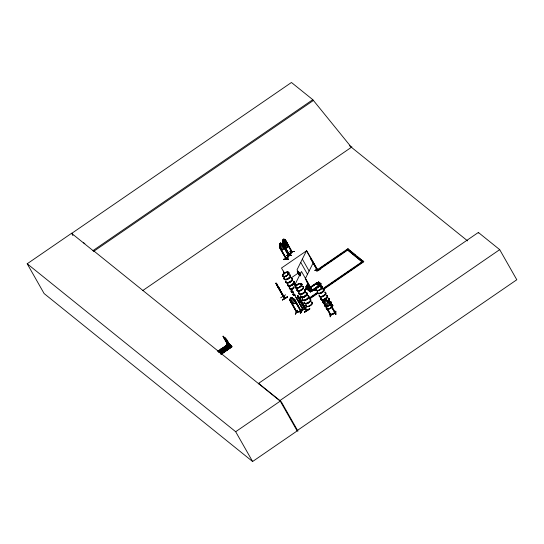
<?xml version="1.0" encoding="UTF-8"?>
<svg xmlns="http://www.w3.org/2000/svg" width="544" height="544" viewBox="0 0 544 544"><rect width="100%" height="100%" fill="white"/><g stroke="black" fill="none" stroke-linecap="round" stroke-linejoin="round"><path stroke-width="0.82" d="M306.292 310.06L306.7 310.1L304.592 308.788M320.001 284.791L317.03 282.424L320.226 285.172L310.379 291.924L307.414 289.524L305.803 286.688L307.476 289.537L310.372 291.924L306.734 285.45M282.064 243.896L288.844 256.013C288.762 254 288.089 256.741 289.116 255.721L282.118 243.902M227.854 343.862C227.542 343.631 228.698 342.224 229.072 344.502M229.704 345.392L230.67 345.046M300.261 310.345L305.191 309.318M305.143 308.89C295.691 311.161 301.281 309.148 305.191 309.325M307.89 289.102C300.356 290.748 310.053 287.654 310.311 288.177L310.359 288.626M305.422 289.646L307.945 288.912M305.245 309.148L300.322 310.141L305.293 309.128M310.311 288.184L305.395 289.272M310.352 288.612L308.87 288.762M288.98 255.646L286.103 259.338L286.185 258.502M283.193 296.031L282.941 296.167M277.896 286.348C277.284 284.124 274.863 280.541 277.896 286.348L284.811 298.486L284.655 297.711M283.098 296.303L284.764 297.935L283.274 296.194M284.832 298.16L275.985 283.145L284.866 298.126M225.209 337.96L230.459 346.705L225.107 338.028L226.834 339.728L230.561 346.637M228.412 343.529L228.215 343.176M228.29 343.087L227.984 342.931M317.016 282.479L307.571 288.932L310.848 291.543L307.646 288.946M302.505 309.169L302.729 309.121M302.756 309.604L302.627 308.89M312.181 290.632L311.998 291.006L312.399 290.646L301.485 271.463L292.053 290.442L302.913 309.638L303.13 309.257M316.832 269.838L317.288 269.355M317.172 269.79L317.322 269.45L317.111 269.838M316.914 269.763L317.546 269.919L310.719 257.904L310.291 258.203M324.156 302.974L330.99 315.024M324.278 300.614L326.046 299.86L328.814 301.056L328.256 301.077M301.349 311.311L294.624 299.363L291.978 297.745L290.34 298.044L289.843 300.274L290.149 300.07M329.936 302.906L328.862 300.982L326.046 299.832L324.278 300.58L323.612 303.239L330.514 315.255L335.628 313.058L328.814 301.022M323.694 303.226C324.442 303.552 323.15 302.178 324.278 300.58M329.868 302.879L329.215 305.497L327.502 306.218L324.686 305.13M227.766 343.686L227.603 343.563M220.959 349.697L221.972 349.085M284.675 273.632L281.493 268.029L306.68 250.73L317.614 269.851M283.859 259.189L288.225 259.026L283.859 259.189L288.211 259.42M283.846 259.624L288.211 259.468L288.232 259.012M283.315 275.951L282.989 276.27L283.499 276.005M287.497 272.972L288.055 273.061M288.109 272.836L288.429 272.728L288.068 273.102M288.436 285.763L288.442 285.342M296.528 287.545L295.997 287.783M296.086 287.654L296.541 287.497M296.473 287.504L295.97 287.647M300.703 284.152L300.533 284.75M300.812 284.444L300.893 284.6M300.778 284.104L301.124 284.464M301.036 284.009L301.335 284.396L300.465 284.648M316.356 290.278L316.758 290.02M316.404 290.102L316.744 290.122L316.356 290.319M321.416 286.878L321.164 286.674M321.599 286.919L321.171 286.872M321.735 286.681L320.912 287.32L321.212 286.722M307.748 289.279L317.281 282.771L307.421 289.537L307.836 289.258M310.352 291.87L310.678 291.638L306.904 285.117L310.631 291.659M282.86 243.148L282.554 243.515L289.292 255.435L289.626 255.048L282.778 242.978L282.404 243.488L289.143 255.442L292.176 251.756L289.374 255.36M317.206 270.273L310.372 258.264L310.719 257.904M302.892 309.332L296.147 297.398L303.124 309.305M296.317 297.364L295.99 297.718M305.272 279.058L305.599 278.698L312.222 290.958L312.412 290.591L312.14 290.142L311.773 290.578M316.588 270.082C309.74 271.306 326.393 267.75 317.363 269.953L306.476 250.798L297.044 269.776L298.636 272.578M310.604 258.318L317.376 270.232L317.574 269.885L317.138 270.178M300.274 310.379L300.227 309.93M309.91 290.911L314.854 289.864L309.93 290.918M312.032 290.455L312.14 290.142M305.286 278.732L313.249 262.711M298.819 302.355L301.458 297.044M304.858 290.21L308.251 283.376M286.3 258.577C286.307 260.834 286.559 255.993 288.64 255.741M286.545 259.012L279.752 246.881M288.871 255.286C288.986 255.381 288.524 257.584 286.294 259.304L279.378 247.398L279.834 246.942L279.528 247.391L286.321 259.291M289.326 254.667L289.571 255.102L285.049 247.364M291.883 251.342L291.842 252.151L285.158 240.06M290.34 298.044L289.775 300.268L296.582 312.344L296.344 311.889M301.097 310.998L296.861 311.916L300.982 311.039L301.274 311.474L296.623 312.195L289.864 300.24L290.285 300.193L297.038 312.229L296.256 311.889M291.577 298.18L293.032 299.656L293.406 301.315L291.917 300.778L291.448 299.948L291.074 298.234L291.598 298.139M291.985 297.799L294.637 300.927L294.209 302.246L293.155 302.437L291.468 301.505L290.659 300.091L290.394 298.092L291.985 297.799L294.603 299.404L294.086 299.608L300.886 311.556L300.648 311.1M290.918 302.097L293.542 303.756L295.202 303.409L295.746 301.226L294.671 299.336L294.086 299.608M293.542 303.756L295.181 303.45L295.657 301.26M295.297 314.078L297.371 310.216L295.494 314.031M295.474 314.044L297.514 310.468M302.26 309.339L300.254 312.922L300.669 313.12C304.436 305.572 302.144 311.753 300.288 312.922M300.417 313.12L302.58 309.502L302.212 309.325M304.518 308.904L306.721 310.685L299.472 298.003L297.582 295.548M302.974 309.556L296.963 298.833M287.592 272.843L287.701 273.21M287.456 273.088L287.973 272.68L287.606 272.904M300.601 284.362L300.818 284.621M301.179 284.349L300.682 284.138M301.335 284.26L300.852 284.641M316.873 290.17L316.601 290.217M330.725 314.609L330.174 314.847L330.48 315.248M335.383 312.623L330.806 314.609M282.846 296.004L283.274 296.616L276.332 284.485L276.726 284.546M285.008 298.33L283.268 296.296L276.522 284.301L283.261 296.589M307.686 289.292L310.774 291.659L307.122 285.219M316.86 283.036L319.818 285.423L316.887 282.962M320.158 285.083L317.159 282.724L320.226 285.172M317.71 283.526L316.445 283.968L316.132 283.587L317.73 283.036L318.628 281.874L318.233 283.179L319.695 282.866L318.07 283.424L317.186 284.566L316.866 284.179L317.567 283.281L317.009 284.424M316.275 283.832L317.873 283.288L318.77 282.118L318.233 283.179M319.151 284.689L317.886 285.131L317.574 284.75L319.172 284.199L320.069 283.03L319.675 284.342L321.137 284.029L319.512 284.58L318.628 285.729L318.308 285.342L319.008 284.437L318.451 285.586M317.716 284.995L319.314 284.444L320.212 283.281L319.675 284.342M317.186 284.566L317.934 283.172L319.552 282.615L318.09 282.934M318.628 285.729L319.376 284.335L320.994 283.778L319.532 284.09M279.48 247.425L279.405 244.297L280.378 243.046M283.444 245.616L282.363 243.698L280.33 243.046L279.453 244.331L279.378 247.398M282.506 243.515L282.431 240.394L283.417 239.21L285.41 239.85M279.902 244.174L280.214 243.766L281.921 245.8L281.704 247.35L280.983 247.01L279.854 244.174M282.88 240.271C284.063 239.408 286.083 242.74 286.817 243.773L286.838 245.698L286.212 246.507L284.94 246.194C281.622 235.164 283.036 250.913 286.627 244.807L286.511 241.686L284.478 241.033L283.506 242.284M283.417 239.21L285.743 241.876L285.763 243.8L285.138 244.616L283.866 244.304L283.064 242.889L282.384 240.394L283.404 239.136C285.376 238.816 284.94 240.659 285.362 239.863L292.142 251.811M282.078 244.1L282.336 243.766L280.344 243.114M283.601 242.311L284.539 241.094L285.042 243.039L284.73 243.44L284.009 243.107L282.928 240.264M284.002 242.155C284.872 240.951 286.362 244.052 286.117 244.929L285.804 245.337L285.083 244.997L284.05 242.155M285.641 245.99L286.627 244.807L286.464 241.686M282.581 249.968L283.601 248.717L283.397 245.616M285.389 239.795L287.592 243.596L287.654 246.67C286.851 249.329 283.873 247.126 283.601 245.351M286.729 247.948L287.749 246.697L287.633 243.569L286.423 241.706M283.852 259.638L288.374 259.264M285.865 258.917L288.483 255.748M289.129 254.925C295.834 248.316 287.688 254 289.394 255.36M294.284 251.573L289.925 251.743M291.237 255.564L286.742 255.476L291.237 255.564L291.258 255.109L286.77 255.476M330.16 314.731L335.322 312.514L335.628 312.95L330.46 315.146L330.269 314.656L330.684 314.643M230.629 345.093L230.207 344.937L230.527 345.229L230.2 344.957L219.796 352.084M291.904 251.824L285.206 239.863M288.952 255.687L282.18 243.773M300.404 273.68L300.648 274.006M300.56 273.863L300.24 274.067L300.621 273.782L297.663 271.395L300.091 275.76M310.556 291.557L320.028 285.008L310.583 291.489M288.143 272.836L287.728 273.081M321.497 286.98L321.246 286.613M321.783 299.356L321.776 299.492M291.897 252.096L287.341 244.406M330.439 316.703L330.215 313.494L330.371 316.656M330.147 316.798L330.371 313.732M296.596 312.324L301.342 311.433L294.522 299.526M316.853 269.64L317.009 270.15M283.118 275.971L283.179 276.379M321.123 286.804L321.361 287.13M321.443 286.885L321.15 287.164M324.027 302.872L324.061 302.858A3.672 1.707 -29.6 0 1 322.823 301.179M283.492 271.204L283.798 272.49M283.764 272.449L284.226 272.741M224.169 338.552C219.824 329.814 230.527 347.215 228.446 344.93L227.589 344.413L222.999 336.328L224.618 338.089L228.344 344.998M230.459 346.705L227.453 341.013M226.8 344.128C230.173 341.911 224.454 345.018 228.378 345.78L227.242 344.814M297.622 295.61L300.24 298.581L301.573 301.811L298.976 298.744L301.308 300.472M227.589 344.413L224.271 338.484M229.86 345.127L228.534 343.917L217.886 351.186L219.178 350.288L220.313 351.166M220.32 349.493C223.523 351.682 218.266 349.153 221.612 348.595L222.748 349.472M218.498 351.084L228.596 344.1M218.532 351.118L227.909 344.61M298.017 296.045L300.118 299.384L299.948 298.833M219.32 350.751L228.84 344.155M219.395 350.805L229.228 344.107L227.936 345.005M219.545 350.921L227.603 345.352M298.262 296.242L306.707 310.379M297.983 296.854L304.769 309.094L304.701 308.502M220.082 351.213L229.493 344.658L229.697 344.998M217.886 351.186L219.021 352.063L228.847 345.27M218.96 352.315L229.677 344.876L229.14 344.039M219.001 352.396L229.738 344.971M231.05 346.134L230.214 344.556M219.674 351.988L229.677 344.876M230.296 345.025L228.915 345.828L229.357 346.603M221.286 351.988L222.51 353.022L221.286 351.988L219.994 352.886L221.224 353.92M222.523 351.349L223.727 350.295L224.951 351.329L223.727 350.295M220.599 352.689L230.649 345.624L231.608 346.365L230.316 347.262M220.612 352.791L230.71 345.807M220.769 352.92L230.955 345.862M220.844 352.974L231.343 345.814L221.66 352.628M298.357 296.147L299.975 298.738L299.914 298.275M222.197 352.92L230.234 347.337M221.136 353.763L230.296 347.432M221.075 354.022L231.792 346.582L231.254 345.746M221.116 354.096L231.853 346.678M221.122 354.158L231.839 346.718L230.207 344.937M221.245 354.253L231.982 346.827L231.581 346.514M300.805 301.22L301.573 301.811M316.445 268.933L318.961 270.524L317.533 269.79M304.667 309.094L297.772 297.004L297.636 295.514L299.166 298.561L300.791 300.451L300.655 299.71M306.809 306.979L302.24 310.474M306.34 310.162L304.756 308.672M304.511 312.236L304.477 312.188C314.398 305.327 308.795 310.393 304.354 311.991L309.182 308.938M309.325 309.074L304.613 312.331M297.024 430.664L516.8 279.752L499.698 249.648L478.36 232.458L258.584 383.37L279.929 400.561L297.167 430.909L252.606 461.509L44.125 293.563L27.2 263.772L71.76 233.172M72.91 235.572L71.679 233.403L291.448 82.491L312.793 99.681L351.41 147.281M71.679 233.403L93.017 250.594L312.793 99.681M313.283 100.552L93.514 251.464L93.017 250.594M142.657 290.625L351.927 146.928M300.791 273.666L297.833 271.279L297.269 271.667L299.302 275.25M297.854 271.782L300.818 274.169L297.296 271.674L299.356 275.237M291.06 278.018L298.058 273.217M347.806 249.982L317.016 271.123L316.581 270.776L316.37 270.402L347.861 248.778L363.752 261.78L323.571 289.374M319.382 268.852L324.979 265.01M327.78 263.085L342.475 252.994M345.277 251.076L348.072 249.152L355.586 255.211M316.37 270.402L316.805 270.749L348.296 249.132L348.507 249.499M308.319 289.116L307.809 289.143M309.305 288.436L317.417 282.894M309.346 288.49L317.438 282.914M310.712 291.57L319.892 284.995M309.067 298.166L317.383 292.461M322.925 288.653L363.106 261.059L363.317 261.433L357.775 265.241M309.971 298.064L311.358 297.112M312.746 296.16L316.9 293.304M323.136 289.027L328.678 285.219M330.065 284.267L339.068 278.086M340.456 277.134L345.998 273.326M347.385 272.374L355.001 267.145M309.502 298.513L317.818 292.808M323.36 289L363.535 261.412M309.713 298.887L318.029 293.175M279.929 400.561L499.698 249.648M27.2 263.772L235.681 431.718L280.242 401.118L94.03 251.11M312.208 290.938L305.442 279.024M276.019 283.206L279.052 288.143L278.8 287.477M276.352 283.682L277.127 285.029M279.283 288.293L279.854 289.49L279.364 288.3M282.472 299.948L287.477 296.997L282.472 299.948L287.252 296.664L287.484 297.01L282.445 299.9M314.983 270.334L319.92 269.3M309.828 291.054L314.752 290M321.15 286.654L321.001 287.259M320.906 286.94L321.422 287.042M319.96 284.818L310.536 291.346M335.519 313.12L335.376 312.521M330.881 315.098L324.163 303.13M287.994 273.149L287.545 273.265M297.296 271.674L300.24 274.067M328.318 301.036L335.158 313.29L328.331 301.362L328.862 300.982M324.734 305.055L327.502 306.218L329.27 305.497L329.868 302.913M335.879 311.399L335.451 311.27M335.716 314.425L335.458 311.263L335.689 314.432M316.132 283.587L317.567 283.281M317.574 284.75L319.008 284.437M296.446 311.712L297.072 312.079M335.322 312.542L334.798 312.868M287.878 272.653L288.225 272.626M300.954 284.016L301.417 284.145M304.701 308.808L306.932 310.556L299.955 298.336M318.702 270.701L316.316 268.682L318.696 270.62M311.114 291.36L307.775 288.789L306.537 286.6M305.49 289.496L307.952 288.973M309.699 290.877L314.643 289.823M287.953 272.626L288.374 272.768M294.168 299.424L300.92 311.399M335.838 311.379L335.954 314.364M284.478 241.033L286.532 241.74M282.404 243.488L282.479 240.421M279.358 244.304L280.84 248.207L282.112 248.52L282.737 247.71L282.717 245.786L280.391 243.114M280.622 249.254C283.009 251.559 284.437 247.649 283.438 245.589M286.586 258.93L279.636 247.064M221.027 349.758C224.006 346.814 218.518 351.934 221.986 348.996M288.028 272.619L288.136 273L288.198 272.66M321.395 286.606L321.803 286.79M311.998 291.006L306.898 281.928M284.777 298.445L283.098 296.405M225.209 338.021L227.358 341.081M297.711 271.558L300.023 275.774M324.027 302.947L324.129 302.988A3.672 1.707 -29.6 0 1 322.918 301.349M300.24 298.581L297.949 296.82L304.905 308.931M230.098 344.631L230.445 344.903M230.051 346.705L230.493 347.48L229.357 346.521M222.435 351.193L223.57 352.07M326.046 299.894L327.964 301.383L328.766 302.797L328.256 304.409L327.114 304.898L325.346 304.252L324.544 302.831L324.333 300.614M297.935 296.888L297.772 297.004M304.45 308.645L304.538 308.951M297.208 430.542L297.962 431.14L281.18 401.601M349.438 145.697L467.629 240.91M356.878 256.244L363.752 261.78M361.753 261.548L347.371 249.757L362.399 262.065M308.788 289.462L311.161 291.373M83.552 242.665L84.857 243.726M305.198 296.004L305.252 296.086A3.618 1.686 -29.6 0 1 300.614 296.174M285.627 294.8L280.67 297.799M276.332 284.485L275.985 283.145L276.549 284.342M305.204 296.018L305.225 296.045A3.618 1.686 -29.6 0 0 305.714 292.672M277.596 285.858L278.406 287.055L278.174 286.545M478.36 232.458L478.679 233.016M347.861 248.778L348.072 249.152M319.926 269.368L315.003 270.422M316.805 270.749L317.016 271.123M320.824 283.642L321.137 284.029M320.069 283.03L320.389 283.424M319.382 282.479L319.695 282.866M318.628 281.874L318.947 282.261M317.05 282.411L317.308 282.941M302.348 259.107L309.114 271.021M300.73 262.371L307.496 274.285M291.944 252.069L291.693 251.348L291.686 252.158M307.013 284.607L310.74 291.176M282.662 243.154L283.458 244.555M306.721 285.484L310.379 291.924M297.833 271.279L299.9 274.924M297.697 271.368L300.22 275.856M306.313 286.579L307.986 289.428M306.184 286.484L307.809 289.34L306.116 286.498M283.118 246.208L288.816 256.054M299.975 298.738L306.768 310.672M283.635 272.598L284.43 274.006M290.217 300.322L296.99 312.236M258.584 383.37L258.903 383.928M235.681 431.718L252.606 461.509M283.54 271.17L283.846 272.442M330.201 313.507L330.351 316.703M283.553 242.284L283.676 245.405M335.498 311.277L335.662 314.486M304.783 289.993A3.618 1.686 -29.6 0 1 303.287 293.604A3.618 1.686 -29.6 0 1 299.05 293.427M304.715 289.768A3.672 1.707 -29.6 0 1 303.192 293.434A3.672 1.707 -29.6 0 1 298.901 293.257M306.292 292.631A3.624 1.686 -29.6 0 1 304.79 296.256A3.624 1.686 -29.6 0 1 300.553 296.079M302.845 286.484A3.672 1.707 -29.6 0 1 300.907 290.38A3.672 1.707 -29.6 0 1 297.214 289.408M304.47 289.442A3.618 1.686 -29.6 0 1 302.559 293.284A3.618 1.686 -29.6 0 1 298.921 292.325M302.92 286.702A3.618 1.686 -29.6 0 1 301.009 290.55A3.618 1.686 -29.6 0 1 297.364 289.592M305.082 289.823A3.672 1.707 -29.6 0 1 302.246 293.706A3.672 1.707 -29.6 0 1 298.989 292.522M302.75 286.314A3.672 1.707 -29.6 0 1 301.226 289.979A3.672 1.707 -29.6 0 1 296.936 289.796M302.607 286.151A3.618 1.686 -29.6 0 1 301.104 289.768A3.618 1.686 -29.6 0 1 296.874 289.592M310.57 299.581A3.618 1.686 -29.6 0 1 308.196 303.205A3.618 1.686 -29.6 0 1 304.375 302.797M310.032 299.139A3.672 1.707 -29.6 0 1 308.094 303.042A3.672 1.707 -29.6 0 1 304.409 302.063M312.134 302.335A3.618 1.686 -29.6 0 1 309.76 305.966A3.618 1.686 -29.6 0 1 305.939 305.558M311.617 302.002A3.624 1.686 -29.6 0 1 309.699 305.857A3.624 1.686 -29.6 0 1 306.054 304.892M300.988 295.936A3.604 1.673 -29.6 0 0 304.613 296.895A3.604 1.673 -29.6 0 0 306.517 293.06A3.597 1.673 -29.6 0 1 305.021 296.65A3.597 1.673 -29.6 0 1 300.812 296.48M305.803 292.815A3.624 1.686 -29.6 0 1 305.327 296.249A3.624 1.686 -29.6 0 1 300.689 296.324M308.169 295.854A3.672 1.707 -29.6 0 1 306.231 299.751A3.672 1.707 -29.6 0 1 302.539 298.778M309.794 298.812A3.618 1.686 -29.6 0 1 308.298 302.423A3.618 1.686 -29.6 0 1 304.062 302.246M308.244 296.072A3.618 1.686 -29.6 0 1 306.333 299.921A3.618 1.686 -29.6 0 1 302.688 298.962M309.937 298.969A3.672 1.707 -29.6 0 1 308.421 302.634A3.672 1.707 -29.6 0 1 304.13 302.457M307.435 295.616A3.672 1.707 -29.6 0 1 306.952 299.091A3.672 1.707 -29.6 0 1 302.26 299.166M307.931 295.521A3.618 1.686 -29.6 0 1 306.428 299.139A3.618 1.686 -29.6 0 1 302.199 298.962M311.549 301.947A3.597 1.673 -29.6 0 1 309.652 305.769A3.597 1.673 -29.6 0 1 306.034 304.81M292.516 279.154A3.618 1.686 -29.6 0 1 289.469 282.622A3.618 1.686 -29.6 0 1 286.069 282.01M291.802 278.576A3.618 1.686 -29.6 0 1 292.257 278.793M291.727 278.351A3.672 1.707 -29.6 0 1 290.21 282.016A3.672 1.707 -29.6 0 1 285.913 281.84M293.366 281.33A3.618 1.686 -29.6 0 1 291.87 284.947A3.618 1.686 -29.6 0 1 287.633 284.77M293.25 281.16A3.604 1.673 -29.6 0 1 291.761 284.757A3.604 1.673 -29.6 0 1 287.545 284.58A3.597 1.673 -29.6 0 0 291.346 284.981A3.597 1.673 -29.6 0 0 293.699 281.377M289.857 275.067A3.672 1.707 -29.6 0 1 287.919 278.963A3.672 1.707 -29.6 0 1 284.233 277.991M291.489 278.025A3.618 1.686 -29.6 0 1 289.578 281.867A3.618 1.686 -29.6 0 1 285.94 280.908M289.932 275.284A3.618 1.686 -29.6 0 1 288.436 278.902A3.618 1.686 -29.6 0 1 284.199 278.725M291.632 278.181A3.672 1.707 -29.6 0 1 290.115 281.846A3.672 1.707 -29.6 0 1 285.818 281.67M289.762 274.897A3.672 1.707 -29.6 0 1 287.824 278.793A3.672 1.707 -29.6 0 1 284.138 277.821M289.619 274.734A3.618 1.686 -29.6 0 1 287.708 278.582A3.618 1.686 -29.6 0 1 284.07 277.624M293.447 281.466A3.624 1.686 -29.6 0 1 291.951 285.083A3.624 1.686 -29.6 0 1 287.708 284.906M294.066 287.844A3.672 1.707 -29.6 0 1 290.442 289.041A3.672 1.707 -29.6 0 1 289.558 287.361M293.971 287.674A3.672 1.707 -29.6 0 1 289.272 287.756M294.447 284.199A3.672 1.707 -29.6 0 1 295.086 284.267M293.842 287.47A3.618 1.686 -29.6 0 1 289.211 287.545M294.318 284.043A3.618 1.686 -29.6 0 1 295.406 284.328M293.311 292.08A3.672 1.707 -29.6 0 1 291.326 290.482M293.223 291.856A3.611 1.68 -29.6 0 1 291.264 290.278M293.345 288.504A3.618 1.686 -29.6 0 1 289.707 287.545M293.406 292.25A3.672 1.707 -29.6 0 1 291.237 291.21M293.536 292.414A3.618 1.686 -29.6 0 1 291.394 291.387M295.032 295.059A3.624 1.686 -29.6 0 1 292.89 294.032M295.1 295.168A3.624 1.686 -29.6 0 1 292.992 294.61M294.998 294.964A3.597 1.673 -29.6 0 1 292.869 293.944M325.169 292.563A3.618 1.686 -29.6 0 1 323.258 296.405A3.618 1.686 -29.6 0 1 319.614 295.446M325.094 292.339A3.672 1.707 -29.6 0 1 323.571 296.004A3.672 1.707 -29.6 0 1 319.28 295.82M326.726 295.304A3.618 1.686 -29.6 0 1 324.816 299.152A3.618 1.686 -29.6 0 1 321.178 298.187M326.672 295.202A3.624 1.686 -29.6 0 1 325.176 298.826A3.624 1.686 -29.6 0 1 320.933 298.642M322.585 288.98A3.672 1.707 -29.6 0 1 322.483 292.182A3.672 1.707 -29.6 0 1 317.451 293.012M324.856 292.012A3.618 1.686 -29.6 0 1 323.354 295.623A3.618 1.686 -29.6 0 1 319.124 295.446M323.299 289.272A3.618 1.686 -29.6 0 1 321.803 292.89A3.618 1.686 -29.6 0 1 317.567 292.713M324.999 292.169A3.672 1.707 -29.6 0 1 323.476 295.834A3.672 1.707 -29.6 0 1 319.185 295.657M323.129 288.884A3.672 1.707 -29.6 0 1 321.191 292.781A3.672 1.707 -29.6 0 1 317.499 291.808M322.986 288.721A3.618 1.686 -29.6 0 1 321.076 292.57A3.618 1.686 -29.6 0 1 317.438 291.604M330.494 301.934A3.618 1.686 -29.6 0 1 330.412 304.429A3.618 1.686 -29.6 0 1 326.142 306.483M325.516 306.422A3.618 1.686 -29.6 0 1 324.938 304.817M330.419 301.709A3.672 1.707 -29.6 0 1 330.337 304.246A3.672 1.707 -29.6 0 1 326.012 306.326M325.373 306.258A3.672 1.707 -29.6 0 1 324.788 304.633M332.051 304.674A3.618 1.686 -29.6 0 1 330.555 308.292A3.618 1.686 -29.6 0 1 326.318 308.115M327.345 295.841A3.604 1.673 -29.6 0 1 324.986 299.452A3.597 1.673 -29.6 0 1 321.191 299.044A3.604 1.673 -29.6 0 0 324.986 299.452A3.597 1.673 -29.6 0 0 327.345 295.848M331.996 304.572A3.624 1.686 -29.6 0 1 330.5 308.196A3.624 1.686 -29.6 0 1 326.257 308.02M331.935 304.504A3.604 1.673 -29.6 0 1 330.84 307.85A3.604 1.673 -29.6 0 1 326.271 308.407A3.597 1.673 -29.6 0 0 330.84 307.85A3.604 1.673 -29.6 0 0 331.942 304.511A3.597 1.673 -29.6 0 1 330.84 307.85A3.604 1.673 -29.6 0 1 326.264 308.394M326.815 295.446A3.624 1.686 -29.6 0 1 324.897 299.302A3.624 1.686 -29.6 0 1 321.252 298.336M329.011 298.642A3.672 1.707 -29.6 0 1 328.154 301.26M330.174 301.383A3.618 1.686 -29.6 0 1 329.793 304.178M327.42 305.606A3.618 1.686 -29.6 0 1 324.448 304.817M329.684 301.471A3.672 1.707 -29.6 0 1 329.929 304.375M326.679 306.068A3.672 1.707 -29.6 0 1 325.917 306.156M325.278 306.088A3.672 1.707 -29.6 0 1 324.51 305.028M328.454 298.255A3.672 1.707 -29.6 0 1 328.059 301.09M328.311 298.092A3.618 1.686 -29.6 0 1 327.923 300.893M323.966 302.648A3.618 1.686 -29.6 0 1 322.762 300.975M328.624 298.642A3.618 1.686 -29.6 0 1 328.807 300.846M323.646 303.13A3.618 1.686 -29.6 0 1 322.891 302.083M327.57 302.58L327.427 303.552L326.856 303.79L325.863 303.307L325.054 300.614L325.625 300.376L327.57 302.58M285.178 242.393L285.396 244.106C284.029 242.638 283.492 244.508 285.389 244.616L285.695 246.772L285.702 244.678C287.123 246.255 287.626 244.365 285.716 244.181L285.444 242.155L285.178 242.393M223.033 351.179C223.91 352.6 224.692 349.472 223.033 351.179M223.101 351.302L224.148 350.764L223.101 351.302M290.061 251.62L294.42 251.437L290.054 251.607M277.603 286.198L279.854 289.49L277.596 286.192M297.452 287.871A3.618 1.686 -29.6 0 0 301.764 283.988A3.618 1.686 -29.6 0 0 296.46 285.097A3.618 1.686 -29.6 0 0 297.452 287.871M297.609 288.123A3.604 1.673 -29.6 0 0 301.9 284.254A3.604 1.673 -29.6 0 0 296.616 285.362A3.604 1.673 -29.6 0 0 297.609 288.123A3.597 1.673 -29.6 0 0 301.893 284.267A3.597 1.673 -29.6 0 0 296.623 285.369A3.597 1.673 -29.6 0 0 297.616 288.123M304.742 296.16A3.604 1.673 -29.6 0 0 306.231 292.563A3.597 1.673 -29.6 0 1 304.742 296.167A3.597 1.673 -29.6 0 1 300.533 295.99A3.604 1.673 -29.6 0 0 304.742 296.16M297.514 287.98A3.624 1.686 -29.6 0 0 301.832 284.09A3.624 1.686 -29.6 0 0 296.514 285.199A3.624 1.686 -29.6 0 0 297.514 287.98M284.458 276.44A3.618 1.686 -29.6 0 0 288.769 272.551A3.618 1.686 -29.6 0 0 283.465 273.666A3.618 1.686 -29.6 0 0 284.458 276.44M284.621 276.706A3.604 1.673 -29.6 0 0 288.912 272.836A3.604 1.673 -29.6 0 0 283.628 273.945A3.604 1.673 -29.6 0 0 284.621 276.706A3.597 1.673 -29.6 0 0 288.912 272.85A3.597 1.673 -29.6 0 0 283.635 273.952A3.597 1.673 -29.6 0 0 284.628 276.712M284.526 276.563A3.624 1.686 -29.6 0 0 288.844 272.673A3.624 1.686 -29.6 0 0 283.526 273.782A3.624 1.686 -29.6 0 0 284.526 276.563M291.625 285.478A3.604 1.673 -29.6 0 0 293.529 281.649A3.597 1.673 -29.6 0 1 291.625 285.464A3.597 1.673 -29.6 0 1 288.007 284.512A3.604 1.673 -29.6 0 0 291.625 285.478M317.839 290.442A3.618 1.686 -29.6 0 0 322.143 286.552A3.618 1.686 -29.6 0 0 316.839 287.667A3.618 1.686 -29.6 0 0 317.839 290.442M325.122 298.731A3.604 1.673 -29.6 0 0 326.611 295.134A3.597 1.673 -29.6 0 1 325.122 298.731A3.597 1.673 -29.6 0 1 320.912 298.561A3.604 1.673 -29.6 0 0 325.122 298.731M317.995 290.707A3.604 1.673 -29.6 0 0 322.286 286.838A3.604 1.673 -29.6 0 0 317.002 287.939A3.604 1.673 -29.6 0 0 317.995 290.707A3.597 1.673 -29.6 0 0 322.279 286.831A3.597 1.673 -29.6 0 0 317.002 287.939A3.597 1.673 -29.6 0 0 317.995 290.693M317.893 290.55A3.624 1.686 -29.6 0 0 322.211 286.654A3.624 1.686 -29.6 0 0 316.894 287.769A3.624 1.686 -29.6 0 0 317.893 290.55"/></g></svg>
